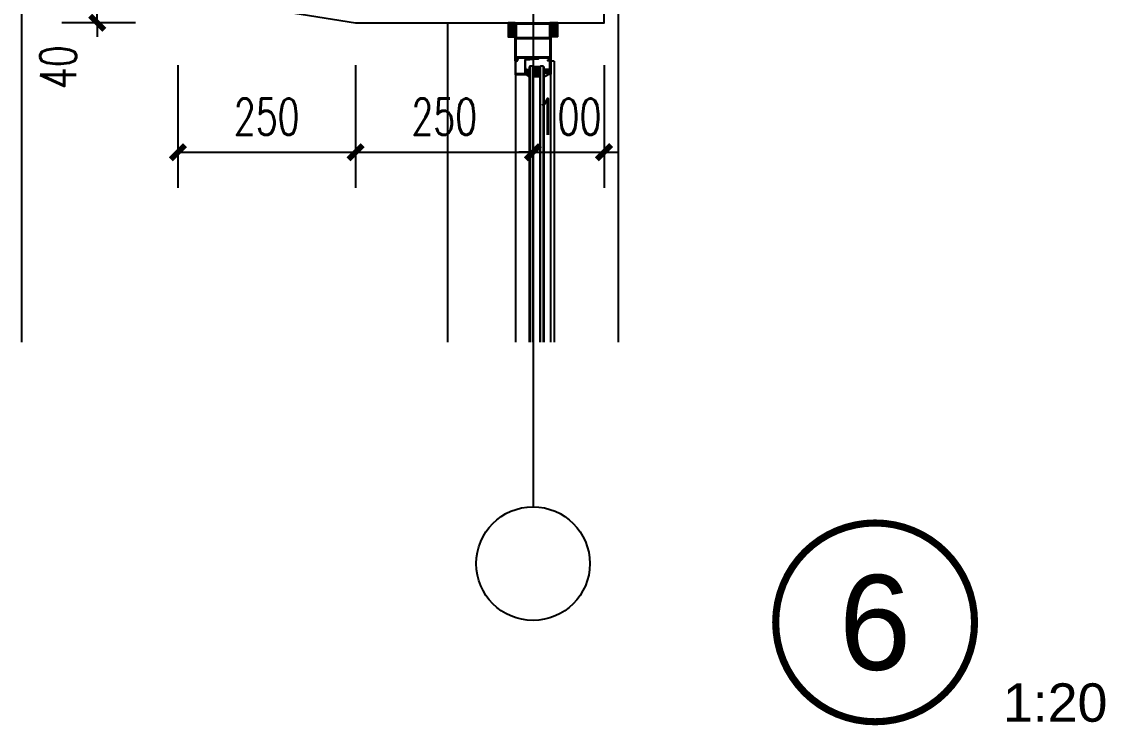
# Model space of a CAD drawing. Extents: x 447078 to 1776277, y 243534 to 519428.
# Drawn here: x 524176 to 525702, y 304513 to 305504 of the extents above; entities that cross this region are included whole.
import ezdxf
from ezdxf.enums import TextEntityAlignment as Align

# ---------------------------------------------------------------- set-up
doc = ezdxf.new("R2010")
doc.units = 0
doc.header["$LTSCALE"] = 1000
doc.header["$MEASUREMENT"] = 0
doc.linetypes.add('DOTE', pattern=[2.42, 2, -0.2, 0.02, -0.2])
doc.layers.get('Defpoints').update_dxf_attribs({"color": 2, "lineweight": 15})
for name, color, linetype in [('A-ELEV-OVER', 32, 'Continuous'), ('A-GLAZ-MULL', 252, 'Continuous'), ('AXIS_TEXT', 7, 'Continuous'), ('DIM_IDEN', 3, 'Continuous'), ('DOTE', 10, 'DOTE'), ('G-0-XREF', 2, 'Continuous'), ('G-GRID-DIMS', 123, 'Continuous'), ('PUB_DIM', 3, 'Continuous'), ('PUB_TEXT', 7, 'Continuous'), ('节点大样$0$ELEV-THIN', 252, 'Continuous')]:
    doc.layers.add(name, color=color, linetype=linetype)
doc.styles.add('_TCH_DIM_T3', font='SIMPLEX', dxfattribs={"width": 0.705882, "bigfont": 'GBCBIG'})
doc.styles.add('C-D_T0G_01', font='')
doc.styles.add('CCDI_T_G01', font='')
doc.styles.add('COMPLEX', font='COMPLEX')
doc.styles.get('C-D_T0G_01').set_extended_font_data('Arial')
doc.styles.get('CCDI_T_G01').set_extended_font_data('Arial')
doc.dimstyles.new('_TCH_ARCH&&20', dxfattribs={"dimtxt": 51, "dimasz": 20, "dimexe": 50, "dimexo": 60, "dimgap": 24.5, "dimtad": 1, "dimdec": 0, "dimzin": 0, "dimdsep": 46, "dimtxsty": '_TCH_DIM_T3', "dimblk": 'ARCHTICK', "dimcen": 0.09, "dimclrt": 7, "dimazin": 2, "dimtfac": 1, "dimtdec": 0, "dimtix": 1, "dimtmove": 2, "dimatfit": 3, "dimfxl": 1, "dimtolj": 1, "dimtzin": 0, "dimarcsym": 0})
pattern_1 = [(45, (-670288.3256, -273964.6727), (0.7954951288, -0.7954951288), []), (315, (-670288.3256, -273964.6727), (-0.7954951288, -0.7954951288), [])]

# ---------------------------------------------------------------- blocks, each defined once
blk = doc.blocks.new('_AXISO')
blk.add_circle((0, 0), 0.5)
at = {"layer": 'AXIS_TEXT', "style": 'COMPLEX', "width": 1.041667}
blk.add_attdef('A', text='', height=0.56, dxfattribs=at).set_placement((-0.25, -0.28), (0.25, -0.28), align=Align.FIT)
blk = doc.blocks.new('_ArchTick')
at = {"color": 0, "linetype": 'ByBlock', "const_width": 0.4}
blk.add_lwpolyline([(-0.5, -0.5), (0.5, 0.5)], dxfattribs=at)
blk = doc.blocks.new('*D5055')
at = {"layer": 'Defpoints', "color": 0}
for p in [(524282.1, 305542.3), (524395.8, 305542.3), (524395.8, 305502.3)]:
    blk.add_point(p, dxfattribs=at)
at = {"layer": 'PUB_DIM', "color": 0, "lineweight": -2}
for p, q in [((524282.1, 305542.3), (524282.1, 305562.3)), ((524335.8, 305542.3), (524232.1, 305542.3)), ((524282.1, 305502.3), (524282.1, 305542.3)), ((524335.8, 305502.3), (524232.1, 305502.3)), ((524282.1, 305502.3), (524282.1, 305482.3))]:
    blk.add_line(p, q, dxfattribs=at)
at = {"layer": 'PUB_DIM', "color": 0, "lineweight": -2, "xscale": 20, "yscale": 20, "zscale": 20}
for p, rotation in [((524282.1, 305542.3), 270), ((524282.1, 305502.3), 90)]:
    blk.add_blockref('_ArchTick', p, dxfattribs=dict(at, rotation=rotation))
at = {"layer": 'PUB_DIM', "color": 7, "insert": (524227.1, 305439.6), "char_height": 51, "attachment_point": 5, "rotation": 90, "style": '_TCH_DIM_T3'}
blk.add_mtext('\\A1;40', dxfattribs=at)
blk = doc.blocks.new('*D5057')
at = {"layer": 'Defpoints', "color": 0}
for p in [(524895.8, 305502.3), (524995.8, 305502.3), (524995.8, 305319.9)]:
    blk.add_point(p, dxfattribs=at)
at = {"layer": 'PUB_DIM', "color": 0, "lineweight": -2}
for p, q in [((524895.8, 305442.3), (524895.8, 305269.9)), ((524995.8, 305442.3), (524995.8, 305269.9)), ((524895.8, 305319.9), (524875.8, 305319.9)), ((524895.8, 305319.9), (524995.8, 305319.9)), ((524995.8, 305319.9), (525015.8, 305319.9))]:
    blk.add_line(p, q, dxfattribs=at)
at = {"layer": 'PUB_DIM', "color": 0, "lineweight": -2, "xscale": 20, "yscale": 20, "zscale": 20}
blk.add_blockref('_ArchTick', (524895.8, 305319.9), dxfattribs=at)
at = {"layer": 'PUB_DIM', "color": 0, "lineweight": -2, "xscale": 20, "yscale": 20, "zscale": 20, "rotation": 180}
blk.add_blockref('_ArchTick', (524995.8, 305319.9), dxfattribs=at)
at = {"layer": 'PUB_DIM', "color": 7, "insert": (524945.8, 305369.9), "char_height": 51, "attachment_point": 5, "style": '_TCH_DIM_T3'}
blk.add_mtext('\\A1;100', dxfattribs=at)
blk = doc.blocks.new('*D5058')
at = {"layer": 'Defpoints', "color": 0}
for p in [(524645.8, 305502.3), (524895.8, 305502.3), (524895.8, 305319.9)]:
    blk.add_point(p, dxfattribs=at)
at = {"layer": 'PUB_DIM', "color": 0, "lineweight": -2}
for p, q in [((524645.8, 305442.3), (524645.8, 305269.9)), ((524895.8, 305442.3), (524895.8, 305269.9)), ((524645.8, 305319.9), (524895.8, 305319.9))]:
    blk.add_line(p, q, dxfattribs=at)
at = {"layer": 'PUB_DIM', "color": 0, "lineweight": -2, "xscale": 20, "yscale": 20, "zscale": 20, "rotation": 180}
blk.add_blockref('_ArchTick', (524645.8, 305319.9), dxfattribs=at)
at = {"layer": 'PUB_DIM', "color": 0, "lineweight": -2, "xscale": 20, "yscale": 20, "zscale": 20}
blk.add_blockref('_ArchTick', (524895.8, 305319.9), dxfattribs=at)
at = {"layer": 'PUB_DIM', "color": 7, "insert": (524770.8, 305369.9), "char_height": 51, "attachment_point": 5, "style": '_TCH_DIM_T3'}
blk.add_mtext('\\A1;250', dxfattribs=at)
blk = doc.blocks.new('*D5059')
at = {"layer": 'Defpoints', "color": 0}
for p in [(524395.8, 305502.3), (524645.8, 305502.3), (524645.8, 305319.9)]:
    blk.add_point(p, dxfattribs=at)
at = {"layer": 'PUB_DIM', "color": 0, "lineweight": -2}
for p, q in [((524395.8, 305442.3), (524395.8, 305269.9)), ((524645.8, 305442.3), (524645.8, 305269.9)), ((524395.8, 305319.9), (524645.8, 305319.9))]:
    blk.add_line(p, q, dxfattribs=at)
at = {"layer": 'PUB_DIM', "color": 0, "lineweight": -2, "xscale": 20, "yscale": 20, "zscale": 20, "rotation": 180}
blk.add_blockref('_ArchTick', (524395.8, 305319.9), dxfattribs=at)
at = {"layer": 'PUB_DIM', "color": 0, "lineweight": -2, "xscale": 20, "yscale": 20, "zscale": 20}
blk.add_blockref('_ArchTick', (524645.8, 305319.9), dxfattribs=at)
at = {"layer": 'PUB_DIM', "color": 7, "insert": (524520.8, 305369.9), "char_height": 51, "attachment_point": 5, "style": '_TCH_DIM_T3'}
blk.add_mtext('\\A1;250', dxfattribs=at)

msp = doc.modelspace()

# ---------------------------------------------------------------- hatches: boundary and pattern name
at = {"layer": '节点大样$0$ELEV-THIN'}
h = msp.add_hatch(dxfattribs=at)
h.set_pattern_fill('ANSI37', color=256, scale=9, angle=90, style=0)
h.set_pattern_definition(pattern_1)
h.paths.add_polyline_path([(524870.8, 305502.3), (524860.8, 305502.3), (524860.8, 305482.3), (524870.8, 305482.3)])
h = msp.add_hatch(dxfattribs=at)
h.set_pattern_fill('ANSI37', color=256, scale=9, angle=90, style=0)
h.set_pattern_definition(pattern_1)
h.paths.add_polyline_path([(524920.8, 305502.3), (524920.8, 305482.3), (524930.8, 305482.3), (524930.8, 305502.3)])
h = msp.add_hatch(dxfattribs=at)
h.set_pattern_fill('ANSI37', color=256, scale=9, angle=90, style=0)
h.set_pattern_definition([(135, (-789529.8313, -280208.6592), (-0.7954951288, -0.7954951288), []), (225, (-789529.8313, -280208.6592), (0.7954951288, -0.7954951288), [])])
edge = h.paths.add_edge_path()
edge.add_line((524885.8, 305429.7), (524885.8, 305431.5))
edge.add_ellipse((524885.3, 305431.5), major_axis=(0.354, 0.354), ratio=1, start_angle=315, end_angle=328.7542)
edge.add_line((524885.7, 305431.6), (524885.8, 305431.6))
edge.add_ellipse((524886.3, 305431.7), major_axis=(-0.354, 0.354), ratio=1, start_angle=58.7542, end_angle=135)
edge.add_line((524886.3, 305431.2), (524889.8, 305431.2))
edge.add_ellipse((524889.8, 305431.7), major_axis=(-0.354, 0.354), ratio=1, start_angle=135, end_angle=225)
edge.add_line((524890.3, 305431.7), (524890.3, 305429.7))
edge.add_line((524890.3, 305429.7), (524885.8, 305429.7))
edge = h.paths.add_edge_path()
edge.add_ellipse((524885.3, 305429.7), major_axis=(-0.354, 0.354), ratio=1, start_angle=135, end_angle=225)
edge.add_line((524885.8, 305429.7), (524885.8, 305429.7))
edge.add_line((524885.8, 305429.7), (524890.3, 305429.7))
edge.add_line((524890.3, 305429.7), (524890.3, 305425.8))
edge.add_ellipse((524884, 305422), major_axis=(-5.2, 5.2), ratio=1, start_angle=256.5566, end_angle=305.078)
h = msp.add_hatch(dxfattribs=at)
h.set_pattern_fill('HEX', color=256, scale=3, angle=-180, style=0)
h.set_pattern_definition([(180, (-789529.83125, -280208.65924), (-2e-16, -0.649519053), [0.375, -0.75]), (300, (-789529.83125, -280208.65924), (0.56250000014, 0.3247595265), [0.375, -0.75]), (240, (-789530.20625, -280208.65924), (0.56250000014, -0.3247595265), [0.375, -0.75])])
edge = h.paths.add_edge_path()
edge.add_line((524885.8, 305431.7), (524885.8, 305435.7))
edge.add_ellipse((524886.3, 305435.7), major_axis=(-0.354, 0.354), ratio=1, start_angle=-45, end_angle=45, ccw=False)
edge.add_line((524886.3, 305436.2), (524889.8, 305436.2))
edge.add_ellipse((524889.8, 305435.7), major_axis=(0.354, 0.354), ratio=1, start_angle=315, end_angle=405, ccw=False)
edge.add_line((524890.3, 305435.7), (524890.3, 305431.7))
edge.add_ellipse((524889.8, 305431.7), major_axis=(-0.354, 0.354), ratio=1, start_angle=135, end_angle=225, ccw=False)
edge.add_line((524889.8, 305431.2), (524886.3, 305431.2))
edge.add_ellipse((524886.3, 305431.7), major_axis=(0.354, 0.354), ratio=1, start_angle=135, end_angle=225, ccw=False)
h = msp.add_hatch(dxfattribs=at)
h.set_pattern_fill('ANSI37', color=256, scale=9, angle=90, style=0)
h.set_pattern_definition([(45, (-748346.1901, -280211.6592), (0.7954951288, -0.7954951288), []), (315, (-748346.1901, -280211.6592), (-0.7954951288, -0.7954951288), [])])
h.paths.add_polyline_path([(524896.3, 305433.6), (524896.3, 305440.2), (524905.3, 305440.2), (524905.3, 305433.6)])
h = msp.add_hatch(dxfattribs=at)
h.set_pattern_fill('HEX', color=256, scale=3, angle=-180, style=0)
h.set_pattern_definition([(360, (-748346.1901, -280211.65924), (-1e-17, -0.649519053), [0.375, -0.75]), (240, (-748346.1901, -280211.65924), (-0.56250000014, 0.3247595265), [0.375, -0.75]), (300, (-748345.8151, -280211.65924), (-0.56250000014, -0.3247595265), [0.375, -0.75])])
edge = h.paths.add_edge_path()
edge.add_ellipse((524904.8, 305426.8), major_axis=(-0.0707, 0.0707), ratio=1, start_angle=135, end_angle=225, ccw=False)
edge.add_line((524904.8, 305426.7), (524896.8, 305426.7))
edge.add_ellipse((524896.8, 305426.8), major_axis=(-0.0707, 0.0707), ratio=1, start_angle=45, end_angle=135, ccw=False)
edge.add_line((524896.7, 305426.8), (524896.7, 305433.1))
edge.add_ellipse((524896.8, 305433.1), major_axis=(-0.0707, 0.0707), ratio=1, start_angle=-45, end_angle=45, ccw=False)
edge.add_line((524896.8, 305433.2), (524904.8, 305433.2))
edge.add_ellipse((524904.8, 305433.1), major_axis=(0.0707, 0.0707), ratio=1, start_angle=315, end_angle=405, ccw=False)
edge.add_line((524904.9, 305433.1), (524904.9, 305426.8))
h = msp.add_hatch(dxfattribs=at)
h.set_pattern_fill('HEX', color=256, scale=3, angle=-180, style=0)
h.set_pattern_definition([(6e-14, (-754372.7394, -331206.32775), (2e-16, -0.649519053), [0.375, -0.75]), (240, (-754372.7394, -331206.32775), (-0.56250000014, 0.3247595265), [0.375, -0.75]), (300, (-754372.3644, -331206.32775), (-0.56250000014, -0.3247595265), [0.375, -0.75])])
edge = h.paths.add_edge_path()
edge.add_ellipse((524911.8, 305435.7), major_axis=(-0.354, 0.354), ratio=1, start_angle=-45, end_angle=45)
edge.add_line((524911.3, 305435.7), (524911.3, 305431.7))
edge.add_ellipse((524911.8, 305431.7), major_axis=(-0.354, 0.354), ratio=1, start_angle=45, end_angle=135)
edge.add_line((524911.8, 305431.2), (524917.3, 305431.2))
edge.add_line((524917.3, 305431.2), (524917.3, 305431.4))
edge.add_ellipse((524917.8, 305431.4), major_axis=(0.354, 0.354), ratio=1, start_angle=-45, end_angle=135, ccw=False)
edge.add_line((524918.3, 305431.4), (524918.3, 305431.2))
edge.add_line((524918.3, 305431.2), (524918.3, 305431.2))
edge.add_ellipse((524918.3, 305431.7), major_axis=(-0.354, 0.354), ratio=1, start_angle=135, end_angle=225)
edge.add_line((524918.8, 305431.7), (524918.8, 305435.5))
edge.add_line((524918.8, 305435.5), (524918.3, 305435.5))
edge.add_line((524918.3, 305435.5), (524918.3, 305434.8))
edge.add_ellipse((524917.8, 305434.8), major_axis=(-0.354, 0.354), ratio=1, start_angle=45, end_angle=225, ccw=False)
edge.add_line((524917.3, 305434.8), (524917.3, 305436.2))
edge.add_line((524917.3, 305436.2), (524911.8, 305436.2))

# ---------------------------------------------------------------- linework, layer by layer
at = {"layer": 'A-ELEV-OVER', "ltscale": 5}
msp.add_line((524175.8, 305052.3), (524175.8, 306330), dxfattribs=at)
at = {"layer": 'A-GLAZ-MULL'}
msp.add_lwpolyline([(524995.8, 305602.3), (524395.8, 305602.3), (524395.8, 305542.3), (524645.8, 305502.3), (524995.8, 305502.3)], close=True, dxfattribs=at)
msp.add_lwpolyline([(524795.8, 305602.3), (524395.8, 305602.3), (524395.8, 305542.3), (524645.8, 305502.3), (524795.8, 305502.3)], dxfattribs=at)
at = {"layer": 'DIM_IDEN', "const_width": 10}
msp.add_lwpolyline([(525517.5, 304657.7, 1), (525237.5, 304657.7, 1)], format="xyb", close=True, dxfattribs=at)
at = {"layer": 'DOTE', "color": 1}
msp.add_line((524895.8, 308452.3), (524895.8, 305052.3), dxfattribs=at)
at = {"layer": 'G-0-XREF', "ltscale": 5}
for p, q in [((525015.8, 305952.3), (525015.8, 305052.3)), ((524775.8, 305052.3), (524775.8, 305502.3))]:
    msp.add_line(p, q, dxfattribs=at)
at = {"layer": 'G-GRID-DIMS'}
msp.add_line((524895.8, 305061.1), (524895.8, 304820.5), dxfattribs=at)
at = {"layer": '节点大样$0$ELEV-THIN'}
for p, q in [((524870.8, 305459.8), (524870.8, 305502.3)), ((524870.8, 305502.3), (524920.8, 305502.3)), ((524872.2, 305500.9), (524872.2, 305481.3)), ((524872.2, 305500.9), (524919.4, 305500.9)), ((524919.4, 305481.3), (524919.4, 305500.9)), ((524920.8, 305502.3), (524920.8, 305429.8)), ((524870.8, 305448.8), (524870.8, 305477.3)), ((524872.2, 305481.3), (524919.4, 305481.3)), ((524920.8, 305477.3), (524920.8, 305429.8)), ((524872.6, 305448.8), (524870.8, 305448.8)), ((524873.3, 305449.6), (524872.6, 305448.8)), ((524872.9, 305451.5), (524873.4, 305450.5)), ((524918.5, 305452.3), (524873.3, 305452.3)), ((524916.3, 305449.7), (524918.6, 305450.7)), ((524918.9, 305448.8), (524916.5, 305448.8)), ((524919, 305451.1), (524919, 305451.8)), ((524919.4, 305436.6), (524919.4, 305448.3)), ((524920.7, 305052.3), (524920.7, 305448.3)), ((524925.8, 305448.3), (524920.8, 305448.3)), ((524925.8, 305448.3), (524925.8, 305052.3)), ((524871.3, 305429.2), (524871.3, 305052.3)), ((524891.3, 305441.2), (524890.3, 305440.2)), ((524890.3, 305440.2), (524890.3, 305052.3)), ((524895.3, 305441.2), (524891.3, 305441.2)), ((524891.3, 305441.2), (524891.3, 305052.3)), ((524895.3, 305052.3), (524895.3, 305441.2)), ((524905.3, 305440.2), (524896.3, 305440.2)), ((524896.3, 305052.3), (524896.3, 305440.2)), ((524906.3, 305441.2), (524905.3, 305440.2)), ((524905.3, 305440.2), (524905.3, 305052.3)), ((524910.3, 305441.2), (524906.3, 305441.2)), ((524906.3, 305052.3), (524906.3, 305441.2)), ((524911.3, 305440.2), (524910.3, 305441.2)), ((524910.3, 305441.2), (524910.3, 305052.3)), ((524911.3, 305052.3), (524911.3, 305440.2)), ((524917.3, 305434.6), (524917.3, 305435.9)), ((524917.3, 305429.8), (524917.3, 305431.2)), ((524917.8, 305436.4), (524919.2, 305436.4)), ((524920.3, 305429.3), (524917.8, 305429.3)), ((524919.5, 305435.2), (524918.3, 305435.2)), ((524918.3, 305435.2), (524918.3, 305434.6)), ((524918.3, 305431.2), (524918.3, 305430.5)), ((524918.3, 305430.5), (524919.5, 305430.5)), ((524919.5, 305430.5), (524919.5, 305435.2))]:
    msp.add_line(p, q, dxfattribs=at)
for points in [[(524870.8, 305502.3), (524860.8, 305502.3), (524860.8, 305482.3), (524870.8, 305482.3)], [(524930.8, 305502.3), (524919.4, 305502.3)], [(524930.8, 305482.3), (524930.8, 305502.3)], [(524930.8, 305482.3), (524920.8, 305482.3)], [(524896.3, 305440.2), (524895.3, 305441.2)]]:
    msp.add_lwpolyline(points, dxfattribs=at)
for points in [[(524872.2, 305479.9), (524919.4, 305479.9), (524919.4, 305454.2, -0.414214), (524918.9, 305453.7), (524872.7, 305453.7, -0.414214), (524872.2, 305454.2)], [(524885.8, 305430.5, 0.414214), (524885.6, 305430.7), (524885.5, 305430.7, -0.556743), (524885.3, 305431), (524885.7, 305431.9, 0.556743), (524885.6, 305432.2), (524885.5, 305432.2, -0.556743), (524885.3, 305432.5), (524885.7, 305433.4, 0.556743), (524885.6, 305433.7), (524885.5, 305433.7, -0.556743), (524885.3, 305434), (524885.7, 305434.9, 0.556743), (524885.6, 305435.2), (524885.5, 305435.2, -0.556743), (524885.3, 305435.5), (524885.7, 305436.4, 0.556743), (524885.6, 305436.7), (524885.5, 305436.7, -0.556743), (524885.3, 305437), (524885.7, 305437.9, 0.556743), (524885.6, 305438.2), (524885.5, 305438.2, -0.414214), (524885.3, 305438.4), (524885.3, 305449.4, -0.388879), (524885.7, 305449.9), (524902.4, 305451.3, -0.169586), (524902.7, 305451.3, 1.408437), (524903, 305452.4), (524885.6, 305450.9, 0.388879), (524884.2, 305449.4), (524884.2, 305430.8, -0.414214), (524883.7, 305430.3), (524872.3, 305430.3, -0.414214), (524871.8, 305430.8), (524871.8, 305447.7, -0.414214), (524872.3, 305448.2), (524872.6, 305448.2, 0.198912), (524873, 305448.3), (524874.6, 305449.9, 0.339454), (524874.8, 305451.1), (524874.2, 305452, 0.267949), (524873.8, 305452.3, 0.57735), (524873.3, 305451.5), (524873.6, 305451, -0.339454), (524873.6, 305450.3), (524872.7, 305449.5, -0.244698), (524872.3, 305449.4), (524871.3, 305449.5, 0.466308), (524870.8, 305449.1), (524870.8, 305429.7, 0.414214), (524871.3, 305429.2), (524885.3, 305429.2, 0.414214), (524885.8, 305429.7)], [(524886.3, 305436.2), (524889.8, 305436.2, -0.414214), (524890.3, 305435.7), (524890.3, 305431.7, -0.414214), (524889.8, 305431.2), (524886.3, 305431.2, -0.414214), (524885.8, 305431.7), (524885.8, 305435.7, -0.414214)], [(524896.8, 305426.3, -0.414214), (524896.3, 305426.8), (524896.3, 305433.1, -0.414214), (524896.8, 305433.6), (524904.8, 305433.6, -0.414214), (524905.3, 305433.1), (524905.3, 305426.8, -0.414214), (524904.8, 305426.3)], [(524896.8, 305426.7, -0.414214), (524896.7, 305426.8), (524896.7, 305433.1, -0.414214), (524896.8, 305433.2), (524904.8, 305433.2, -0.414214), (524904.9, 305433.1), (524904.9, 305426.8, -0.414214), (524904.8, 305426.7)], [(524918.3, 305436.2), (524911.8, 305436.2, 0.414214), (524911.3, 305435.7), (524911.3, 305431.7, 0.414214), (524911.8, 305431.2), (524918.3, 305431.2, 0.414214), (524918.8, 305431.7), (524918.8, 305435.7, 0.414214)]]:
    msp.add_lwpolyline(points, format="xyb", close=True, dxfattribs=at)
for centre, radius, start, end in [((524873.3, 305451.8), 0.5, 90, 210), ((524872.8, 305450.1), 0.8, 315, 30), ((524916.5, 305449.3), 0.49, 111.8014, 270), ((524918.5, 305451.8), 0.5, 0, 90), ((524918.5, 305451.1), 0.5, 291.8014, 0), ((524918.9, 305448.3), 0.5, 0, 90), ((524884, 305422), 7.35, 31.5566, 80.078), ((524646.4, 305916.9), 557.9, 298.3392, 299.1556), ((524917.8, 305435.9), 0.5, 90, 180), ((524917.8, 305434.6), 0.5, 180, 0), ((524917.8, 305431.2), 0.5, 0, 180), ((524917.8, 305429.8), 0.5, 180, 270), ((524919.2, 305436.6), 0.2, 270, 0), ((524920.3, 305429.8), 0.5, 270, 0)]:
    msp.add_arc(centre, radius, start, end, dxfattribs=at)

# ---------------------------------------------------------------- block references
at = {"layer": 'G-GRID-DIMS', "xscale": 160, "yscale": 160, "zscale": 160}
msp.add_blockref('_AXISO', (524895.8, 304740.5), dxfattribs=at)

# ---------------------------------------------------------------- texts
at = {"layer": 'PUB_TEXT', "style": 'C-D_T0G_01', "width": 0.979292}
msp.add_text('6', height=133.7, dxfattribs=at).set_placement((525326.6, 304590.8), (525428.3, 304590.8), align=Align.FIT)
at = {"layer": 'PUB_TEXT', "style": 'CCDI_T_G01'}
msp.add_text('1:20', height=54.12, dxfattribs=at).set_placement((525557.5, 304517.7))

# ---------------------------------------------------------------- dimensions: what is measured, and where the dimension line sits
at = {"layer": 'PUB_DIM'}
dim = msp.add_linear_dim(base=(524282.1, 305542.3), p1=(524395.8, 305502.3), p2=(524395.8, 305542.3), angle=90, text='40', dimstyle='_TCH_ARCH&&20', dxfattribs=at)
dim.commit()
dim.dimension.update_dxf_attribs({"geometry": '*D5055', "text_midpoint": (524227.1, 305439.6), "dimtype": 129})
for p1, p2, text, picture, middle in [((524395.8, 305502.3), (524645.8, 305502.3), '250', '*D5059', (524520.8, 305369.9)), ((524645.8, 305502.3), (524895.8, 305502.3), '250', '*D5058', (524770.8, 305369.9)), ((524895.8, 305502.3), (524995.8, 305502.3), '100', '*D5057', (524945.8, 305369.9))]:
    dim = msp.add_aligned_dim(p1=p1, p2=p2, distance=-182.4, text=text, dimstyle='_TCH_ARCH&&20', dxfattribs=at)
    dim.commit()
    dim.dimension.update_dxf_attribs({"geometry": picture, "text_midpoint": middle})

doc.saveas('drawing.dxf')
